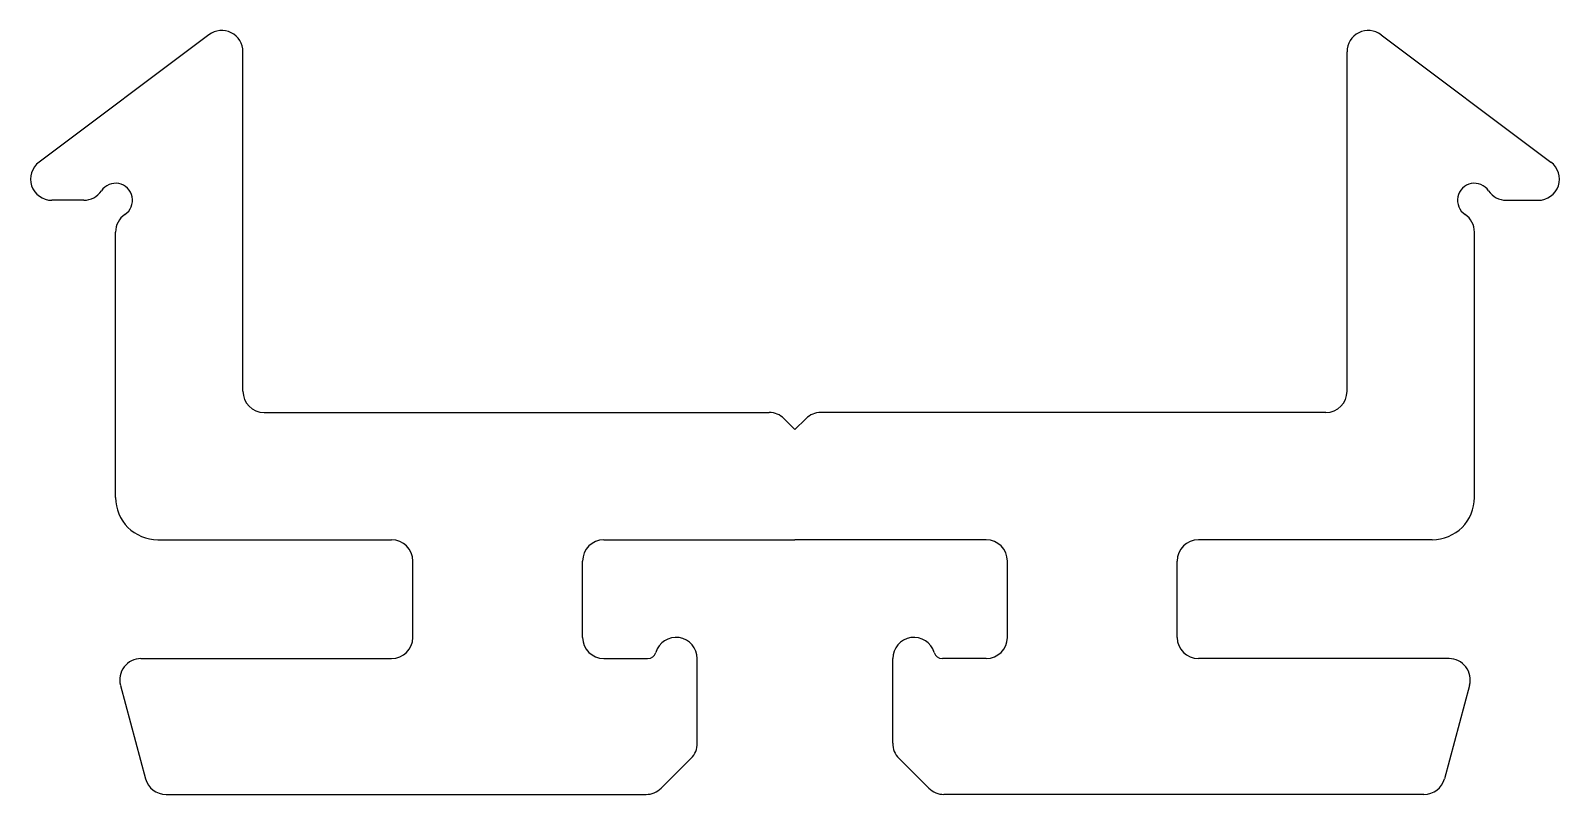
# Model space of a CAD drawing. Extents: x 1380.6 to 1398.6, y 1376.5 to 1385.5.
import ezdxf

# ---------------------------------------------------------------- set-up
doc = ezdxf.new("R2010")
doc.units = 0
doc.layers.get('0').update_dxf_attribs({"linetype": 'CONTINUOUS'})

msp = doc.modelspace()

# ---------------------------------------------------------------- linework, layer by layer
for p, q in [((1382.733, 1385.425), (1380.733, 1383.925)), ((1396.533, 1385.425), (1398.533, 1383.925)), ((1383.133, 1381.225), (1383.133, 1385.225)), ((1396.133, 1381.225), (1396.133, 1385.225)), ((1381.259, 1383.475), (1380.883, 1383.475)), ((1398.007, 1383.475), (1398.383, 1383.475)), ((1381.633, 1379.975), (1381.633, 1383.1)), ((1397.633, 1379.975), (1397.633, 1383.1)), ((1383.383, 1380.975), (1389.329, 1380.975)), ((1395.883, 1380.975), (1389.937, 1380.975)), ((1389.506, 1380.901), (1389.633, 1380.775)), ((1389.76, 1380.901), (1389.633, 1380.775)), ((1382.133, 1379.475), (1384.883, 1379.475)), ((1387.383, 1379.475), (1389.633, 1379.475)), ((1391.883, 1379.475), (1389.633, 1379.475)), ((1397.133, 1379.475), (1394.383, 1379.475)), ((1385.133, 1378.325), (1385.133, 1379.225)), ((1387.133, 1378.325), (1387.133, 1379.225)), ((1392.133, 1378.325), (1392.133, 1379.225)), ((1394.133, 1378.325), (1394.133, 1379.225)), ((1381.933, 1378.075), (1384.883, 1378.075)), ((1387.383, 1378.075), (1387.898, 1378.075)), ((1388.483, 1377.078), (1388.483, 1378.075)), ((1390.783, 1377.078), (1390.783, 1378.075)), ((1391.883, 1378.075), (1391.368, 1378.075)), ((1397.333, 1378.075), (1394.383, 1378.075)), ((1381.692, 1377.76), (1381.986, 1376.66)), ((1397.574, 1377.76), (1397.28, 1376.66)), ((1388.056, 1376.548), (1388.41, 1376.901)), ((1391.21, 1376.548), (1390.856, 1376.901)), ((1382.228, 1376.475), (1387.879, 1376.475)), ((1397.038, 1376.475), (1391.387, 1376.475))]:
    msp.add_line(p, q)
for centre, radius, start, end in [((1382.883, 1385.225), 0.25, 0, 126.8699), ((1396.383, 1385.225), 0.25, 53.1301, 180), ((1380.883, 1383.725), 0.25, 126.8699, 270), ((1398.383, 1383.725), 0.25, 270, 53.1301), ((1381.633, 1383.475), 0.2, 303.749, 146.251), ((1397.633, 1383.475), 0.2, 33.749, 236.251), ((1381.259, 1383.725), 0.25, 270, 326.251), ((1398.007, 1383.725), 0.25, 213.749, 270), ((1381.883, 1383.1), 0.25, 123.749, 180), ((1397.383, 1383.1), 0.25, 0, 56.251), ((1383.383, 1381.225), 0.25, 180, 270), ((1395.883, 1381.225), 0.25, 270, 0), ((1389.329, 1380.725), 0.25, 45, 90), ((1389.937, 1380.725), 0.25, 90, 135), ((1382.133, 1379.975), 0.5, 180, 270), ((1397.133, 1379.975), 0.5, 270, 0), ((1384.883, 1379.225), 0.25, 0, 90), ((1387.383, 1379.225), 0.25, 90, 180), ((1391.883, 1379.225), 0.25, 0, 90), ((1394.383, 1379.225), 0.25, 90, 180), ((1384.883, 1378.325), 0.25, 270, 0), ((1387.383, 1378.325), 0.25, 180, 270), ((1388.233, 1378.075), 0.25, 0, 163.3985), ((1391.033, 1378.075), 0.25, 16.6015, 180), ((1391.883, 1378.325), 0.25, 270, 0), ((1394.383, 1378.325), 0.25, 180, 270), ((1387.898, 1378.175), 0.1, 270, 343.3985), ((1391.368, 1378.175), 0.1, 196.6015, 270), ((1381.933, 1377.825), 0.25, 90, 195), ((1397.333, 1377.825), 0.25, 345, 90), ((1388.233, 1377.078), 0.25, 315, 0), ((1391.033, 1377.078), 0.25, 180, 225), ((1382.228, 1376.725), 0.25, 195, 270), ((1397.038, 1376.725), 0.25, 270, 345), ((1387.879, 1376.725), 0.25, 270, 315), ((1391.387, 1376.725), 0.25, 225, 270)]:
    msp.add_arc(centre, radius, start, end)

doc.saveas('drawing.dxf')
